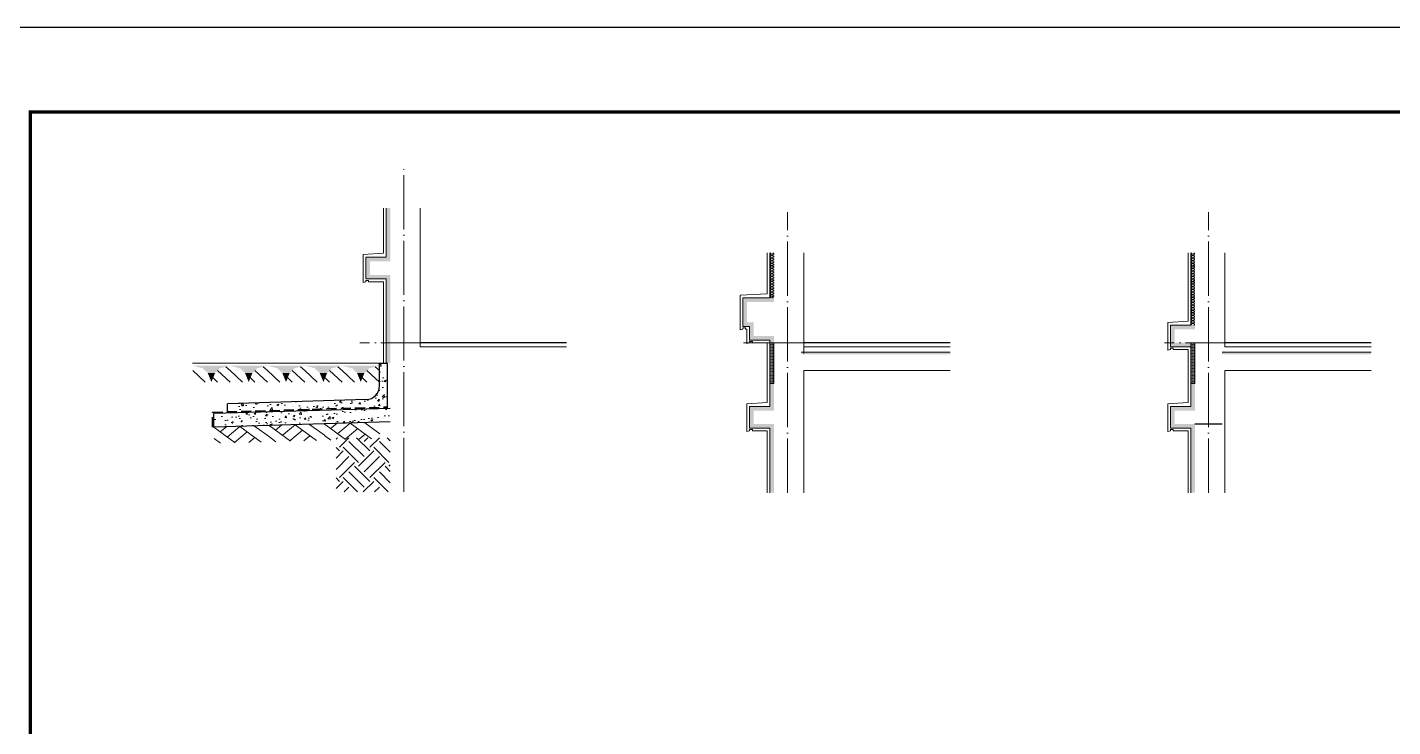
# Model space of a CAD drawing. Extents: x -518115 to 790560, y -210384 to 1628073.
# Drawn here: x 675959 to 686027, y -152591 to -147435 of the extents above; entities that cross this region are included whole.
import ezdxf

# ---------------------------------------------------------------- set-up
doc = ezdxf.new("R2010")
doc.units = 0
doc.header["$LTSCALE"] = 1000
doc.header["$MEASUREMENT"] = 0
doc.linetypes.add('DASH', pattern=[0.35, 0.25, -0.1])
doc.linetypes.add('DOTE', pattern=[2.42, 2, -0.2, 0.02, -0.2])
for name, color, linetype in [('COLUMN', 9, 'Continuous'), ('图框', 140, 'Continuous'), ('看线', 251, 'Continuous'), ('立面-看线', 251, 'Continuous')]:
    doc.layers.add(name, color=color, linetype=linetype)
for name, color, linetype, lineweight in [('DOTE', 19, 'DOTE', 9), ('PUB_HATCH', 8, 'Continuous', 9), ('内粉刷', 37, 'Continuous', 9), ('填充', 251, 'Continuous', 5), ('立面-中轮廓线', 213, 'Continuous', 35), ('粉刷', 251, 'Continuous', 9)]:
    doc.layers.add(name, color=color, linetype=linetype, lineweight=lineweight)
doc.layers.add('yichutu', color=7, linetype='Continuous', true_color=0xffffff, plot=False)
pattern_1 = [(0, (-1034452.31, -412121.493), (16.66875, 9.623705), [11.1125, -22.225]), (120, (-1034452.31, -412121.493), (-16.66874801, 9.62370845), [11.1125, -22.225]), (60, (-1034452.31, -412121.493), (1.99e-06, 19.24741345), [-22.225, 11.1125])]
pattern_2 = [(0, (-1031348.815, -420821.493), (16.66875, 9.623705), [11.1125, -22.225]), (120, (-1031348.815, -420821.493), (-16.66874801, 9.62370845), [11.1125, -22.225]), (60, (-1031348.815, -420821.493), (1.99e-06, 19.24741345), [-22.225, 11.1125])]
pattern_3 = [(50, (28072.99, 249033.25), (143.452037, -12.550427), [15, -165]), (355, (28072.99, 249033.25), (-27.750267, 150.438427), [12, -132]), (100.4514, (28084.94, 249032.2), (115.701876, 137.88791), [12.74804, -140.22842]), (46.1842, (28072.99, 249073.25), (213.44821, -33.1038), [22.5, -247.5]), (96.6356, (28090.77, 249070.5), (186.93254, 194.82357), [19.12206, -210.3426]), (351.1842, (28072.99, 249073.25), (186.93239, 194.82372), [18, -198]), (21, (28092.99, 249063.25), (119.38141, -80.52378), [15, -165]), (326, (28092.99, 249063.25), (48.663066, 145.03001), [12, -132]), (71.4514, (28102.93, 249056.54), (168.044526, 64.5061), [12.74804, -140.22842]), (37.5, (28072.986, 249033.25), (2.431971, 66.578771), [0, -130.4, 0, -134, 0, -132.5]), (7.5, (28072.986, 249033.25), (52.613907, 78.882342), [0, -76.4, 0, -127.4, 0, -50.5]), (327.5, (28028.386, 249033.25), (106.764487, -4.510974), [0, -50, 0, -156, 0, -207]), (317.5, (28008.39, 249033.25), (116.637234, 20.020996), [0, -65, 0, -103.6, 0, -147])]

# ---------------------------------------------------------------- blocks, each defined once
blk = doc.blocks.new('VDVDXAXFSFFX')
at = {"layer": 'PUB_HATCH'}
h = blk.add_hatch(dxfattribs=at)
h.set_pattern_fill('DOTS', color=251, scale=2, style=0)
h.set_pattern_definition([(0, (924712.4965, -148185.593), (1.5875, 3.175), [0, -3.175])])
h.paths.add_polyline_path([(924682, -148186), (924712, -148186), (924712, -147936), (924712, -147886), (924712, -147886), (924712, -147886), (924682, -147886)])
at = {"layer": 'PUB_HATCH', "color": 5}
blk.add_lwpolyline([(924712, -147886), (924682, -147886), (924682, -148186), (924712, -148186)], close=True, dxfattribs=at)
blk = doc.blocks.new('yct-1051-594-26275-14850-25-1002.0')
at = {"layer": 'yichutu', "color": 7, "true_color": 0xffffff}
blk.add_lwpolyline([(0, 0), (0, 14850), (26275, 14850), (26275, 0)], close=True, dxfattribs=at)
blk = doc.blocks.new('GFDDDDRG')
at = {"layer": '图框'}
blk.add_lwpolyline([(923310, -107437), (923310, -159999), (893610, -159999), (893610, -107437)], close=True, dxfattribs=at)
blk.add_lwpolyline([(923310, -107437), (923310, -159999), (893610, -159999), (893610, -107437)], close=True, dxfattribs=at)
at = {"layer": '图框', "const_width": 50}
blk.add_lwpolyline([(894110, -159499), (922810, -159499), (922810, -108687), (894110, -108687)], close=True, dxfattribs=at)
blk = doc.blocks.new('$LinePat$素土夯实')
at = {"color": 0}
for p, q in [((0, -210), (210, 0)), ((120, -300), (420, 0)), ((420, 0), (608, -188)), ((495, -300), (795, 0)), ((615, 0), (705, -90)), ((315, -105), (502, -293)), ((210, -210), (300, -300)), ((705, -300), (795, -210))]:
    blk.add_line(p, q, dxfattribs=at)
blk = doc.blocks.new('$LinePat$自然土壤')
at = {"color": 0}
for p, q in [((0, -90), (71, -19)), ((0, -300), (211, -89)), ((210, -300), (286, -224)), ((420, -300), (630, -90))]:
    blk.add_line(p, q, dxfattribs=at)
for points in [[(0, 0), (630, 0), (168, -45), (462, -45)], [(168, -45), (462, -45), (252, -132), (378, -132)], [(252, -132), (378, -132), (315, -300)]]:
    blk.add_solid(points, dxfattribs=at)
blk = doc.blocks.new('sanshui')
at = {"layer": '粉刷'}
h = blk.add_hatch(dxfattribs=at)
h.set_pattern_fill('混凝土', color=256, scale=20)
h.set_pattern_definition(pattern_3)
edge = h.paths.add_edge_path()
edge.add_line((346318, 427330), (346258, 427330))
edge.add_line((346258, 427330), (346258, 427160))
edge.add_arc((346158, 427160), 100, 271.7184, 360, ccw=False)
edge.add_line((346161, 427060), (345138, 427030))
edge.add_line((345138, 427030), (345138, 426970))
edge.add_line((345138, 426970), (346318, 427005))
edge.add_line((346318, 427005), (346318, 427330))
h = blk.add_hatch(dxfattribs=at)
h.set_pattern_fill('混凝土', color=256, scale=20)
h.set_pattern_definition(pattern_3)
h.paths.add_polyline_path([(346338, 426896), (346338, 426996), (345038, 426957), (345038, 426857)])
at = {"layer": 'COLUMN'}
for p, q in [((346258, 427330), (346318, 427330)), ((346258, 427160), (346258, 427330)), ((346318, 426995), (346318, 427330)), ((346338, 426996), (345038, 426957)), ((346161, 427060), (345138, 427030)), ((345138, 426960), (345138, 427030)), ((345038, 426857), (345038, 426957)), ((346338, 426896), (345038, 426857))]:
    blk.add_line(p, q, dxfattribs=at)
blk.add_arc((346158, 427160), 100, 271.7184, 0, dxfattribs=at)
at = {"layer": '立面-中轮廓线', "linetype": 'DASH', "ltscale": 0.3}
blk.add_lwpolyline([(345028, 426857), (345028, 426966), (346318, 427005)], dxfattribs=at)
at = {"layer": '粉刷'}
blk.add_line((344881, 427330), (346258, 427330), dxfattribs=at)
at = {"layer": '粉刷', "yscale": 0.4, "zscale": 0.4}
for name, p, xscale, rotation in [('$LinePat$自然土壤', (345157, 427310), -0.4369306507241237, 359.9999999999903), ('$LinePat$自然土壤', (345432, 427310), -0.4369306507241237, 359.9999999999903), ('$LinePat$自然土壤', (345707, 427310), -0.4369306507241237, 359.9999999999903), ('$LinePat$自然土壤', (345983, 427310), -0.4369306507241237, 359.9999999999903), ('$LinePat$自然土壤', (346258, 427310), -0.4369306507241237, 359.9999999999903), ('$LinePat$素土夯实', (345444, 426869), -0.5117605352322558, 1.718358001643932), ('$LinePat$素土夯实', (345851, 426881), -0.5117605352322558, 1.718358001643932), ('$LinePat$素土夯实', (346258, 426893), -0.5117605352322558, 1.718358001643932)]:
    blk.add_blockref(name, p, dxfattribs=dict(at, xscale=xscale, rotation=rotation))

msp = doc.modelspace()

# ---------------------------------------------------------------- hatches: boundary and pattern name
at = {"layer": '填充'}
h = msp.add_hatch(dxfattribs=at)
h.set_pattern_fill('EARTH', color=250, scale=50, angle=45, style=0)
h.set_pattern_definition([(45, (-436862.77, -606054), (0, 224.506403), [158.75, -158.75]), (45, (-436904.87, -606011.9), (0, 224.506403), [158.75, -158.75]), (45, (-436946.96, -605969.8), (0, 224.506403), [158.75, -158.75]), (135, (-436946.96, -605941.74), (-224.506403, 0), [158.75, -158.75]), (135, (-436904.87, -605899.65), (-224.506403, 0), [158.75, -158.75]), (135, (-436862.77, -605857.55), (-224.506403, 0), [158.75, -158.75])])
h.paths.add_polyline_path([(678635.5, -150460.6), (678235.5, -150460.6), (678235.5, -150860.6), (678635.5, -150860.6)])
at = {"layer": '立面-看线'}
h = msp.add_hatch(dxfattribs=at)
h.set_pattern_fill('HONEY', color=256, scale=7)
h.set_pattern_definition([(0, (-1037282.229, -409221.493), (16.66875, 9.623705), [11.1125, -22.225]), (120, (-1037282.229, -409221.493), (-16.66874801, 9.62370845), [11.1125, -22.225]), (60, (-1037282.229, -409221.493), (1.99e-06, 19.24741345), [-22.225, 11.1125])])
h.paths.add_polyline_path([(678635.5, -148767.8), (678605.5, -148767.8), (678605.5, -149130.6), (678455.5, -149130.6), (678455.5, -149290.6), (678605.5, -149290.6), (678605.5, -149910.6), (678605.5, -149910.6), (678635.5, -149910.6), (678635.5, -149260.6), (678485.5, -149260.6), (678485.5, -149160.6), (678635.5, -149160.6)])
h = msp.add_hatch(dxfattribs=at)
h.set_pattern_fill('HONEY', color=256, scale=7)
h.set_pattern_definition(pattern_1)
h.paths.add_polyline_path([(681465.4, -149097), (681435.4, -149097), (681435.4, -149430.6), (681465.4, -149430.6)])
h = msp.add_hatch(dxfattribs=at)
h.set_pattern_fill('HONEY', color=256, scale=7)
h.set_pattern_definition(pattern_2)
h.paths.add_polyline_path([(684568.9, -149097), (684538.9, -149097), (684538.9, -149630.6), (684568.9, -149630.6)])
h = msp.add_hatch(dxfattribs=at)
h.set_pattern_fill('HONEY', color=256, scale=7)
h.set_pattern_definition(pattern_1)
h.paths.add_polyline_path([(681235.4, -149430.6), (681235.4, -149640.6), (681285.4, -149640.6), (681285.4, -149740.6), (681435.4, -149740.6), (681435.4, -150230.6), (681285.4, -150230.6), (681285.4, -150390.6), (681435.4, -150390.6), (681435.4, -150867.1), (681465.4, -150867.1), (681465.4, -150360.6), (681315.4, -150360.6), (681315.4, -150260.6), (681465.4, -150260.6), (681465.4, -149710.6), (681315.4, -149710.6), (681315.4, -149610.6), (681265.4, -149610.6), (681265.4, -149460.6), (681465.4, -149460.6), (681465.4, -149430.6)])
h = msp.add_hatch(dxfattribs=at)
h.set_pattern_fill('HONEY', color=256, scale=7)
h.set_pattern_definition(pattern_2)
h.paths.add_polyline_path([(684568.9, -150867.1), (684568.9, -150360.6), (684418.9, -150360.6), (684418.9, -150260.6), (684568.9, -150260.6), (684568.9, -149760.6), (684418.9, -149760.6), (684418.9, -149660.6), (684568.9, -149660.6), (684568.9, -149630.6), (684388.9, -149630.6), (684388.9, -149790.6), (684538.9, -149790.6), (684538.9, -150230.6), (684388.9, -150230.6), (684388.9, -150390.6), (684538.9, -150390.6), (684538.9, -150867.1)])
h = msp.add_hatch(dxfattribs=at)
h.set_pattern_fill('HONEY', color=256, scale=7)
h.set_pattern_definition([(0, (-119683.847, -535207.576), (16.66875, 9.623705), [11.1125, -22.225]), (120, (-119683.847, -535207.576), (-16.66874801, 9.62370845), [11.1125, -22.225]), (60, (-119683.847, -535207.576), (1.99e-06, 19.24741345), [-22.225, 11.1125])])
h.paths.add_polyline_path([(682763.9, -149830.6), (681665.4, -149830.6), (681665.4, -149845.6), (682763.9, -149845.6)])
h = msp.add_hatch(dxfattribs=at)
h.set_pattern_fill('HONEY', color=256, scale=7)
h.set_pattern_definition([(0, (-116580.351, -535207.576), (16.66875, 9.623705), [11.1125, -22.225]), (120, (-116580.351, -535207.576), (-16.66874801, 9.62370845), [11.1125, -22.225]), (60, (-116580.351, -535207.576), (1.99e-06, 19.24741345), [-22.225, 11.1125])])
h.paths.add_polyline_path([(685867.4, -149830.6), (684768.9, -149830.6), (684768.9, -149845.6), (685867.4, -149845.6)])

# ---------------------------------------------------------------- linework, layer by layer
msp.add_line((684768.9, -150360.6), (684568.9, -150360.6))
at = {"layer": 'DOTE', "linetype": 'DOTE', "ltscale": 0.2}
for p, q in [((678735.4, -150860.6), (678735.5, -148467.8)), ((681565.4, -150867.1), (681565.4, -148797)), ((684668.9, -150867.1), (684668.9, -148797)), ((679934, -149760.6), (678410.9, -149760.6)), ((682763.9, -149760.6), (681240.8, -149760.6)), ((685867.4, -149760.6), (684344.3, -149760.6))]:
    msp.add_line(p, q, dxfattribs=at)
at = {"layer": 'PUB_HATCH', "color": 215, "true_color": 0xa953a0}
for p, q in [((681665.4, -149830.6), (682763.9, -149830.6)), ((684768.9, -149830.6), (685867.4, -149830.6))]:
    msp.add_line(p, q, dxfattribs=at)
for points in [[(678605.5, -149910.6), (678605.5, -149290.6), (678455.5, -149290.6), (678455.5, -149130.6), (678605.5, -149130.6), (678605.5, -148767.8)], [(681435.4, -149430.6), (681435.4, -149097)], [(684538.9, -149630.6), (684538.9, -149097)], [(681435.4, -150867.1), (681435.4, -150390.6), (681285.4, -150390.6), (681285.4, -150230.6), (681435.4, -150230.6), (681435.4, -149740.6), (681285.4, -149740.6), (681285.4, -149640.6), (681235.4, -149640.6), (681235.4, -149430.6), (681435.4, -149430.6)], [(684538.9, -150867.1), (684538.9, -150390.6), (684388.9, -150390.6), (684388.9, -150230.6), (684538.9, -150230.6), (684538.9, -149790.6), (684388.9, -149790.6), (684388.9, -149630.6), (684538.9, -149630.6)]]:
    msp.add_lwpolyline(points, dxfattribs=at)
at = {"layer": '内粉刷'}
for points in [[(678435.5, -149310.6), (678435.5, -149310.6), (678435.5, -149110.6), (678585.5, -149100.6), (678585.5, -148767.8)], [(678855.5, -148767.8), (678855.5, -149790.6)], [(681415.4, -149400.6), (681415.4, -149097)], [(681685.4, -149097), (681685.4, -149840.6)], [(684518.9, -149600.6), (684518.9, -149097)], [(684788.9, -149097), (684788.9, -149790.6)], [(678475.5, -149310.6), (678475.5, -149300.6), (678455.5, -149300.6), (678455.5, -149310.6), (678435.5, -149315.6), (678435.5, -149310.6)], [(678585.5, -149910.6), (678585.5, -149310.6), (678475.5, -149310.6)], [(681415.4, -149400.6), (681215.4, -149410.6), (681215.4, -149660.6)], [(684518.9, -149600.6), (684368.9, -149610.6), (684368.9, -149810.6)], [(681255.4, -149660.6), (681255.4, -149650.6), (681235.4, -149650.6), (681235.4, -149660.6), (681215.4, -149665.6), (681215.4, -149660.6)], [(681255.4, -149660.6), (681265.4, -149660.6), (681265.4, -149760.6)], [(679934, -149790.6), (678855.5, -149790.6)], [(681305.4, -149760.6), (681305.4, -149750.6), (681285.4, -149750.6), (681285.4, -149760.6), (681265.4, -149765.6), (681265.4, -149760.6)], [(681305.4, -149760.6), (681415.4, -149760.6), (681415.4, -150200.6), (681265.4, -150210.6), (681265.4, -150410.6)], [(682763.9, -149790.6), (681685.4, -149790.6)], [(684408.9, -149810.6), (684408.9, -149800.6), (684388.9, -149800.6), (684388.9, -149810.6), (684368.9, -149815.6), (684368.9, -149810.6)], [(685867.4, -149790.6), (684788.9, -149790.6)], [(684408.9, -149810.6), (684518.9, -149810.6), (684518.9, -150200.6), (684368.9, -150210.6), (684368.9, -150410.6)], [(681685.4, -150867.1), (681685.4, -149965.6), (682763.9, -149965.6)], [(684788.9, -150867.1), (684788.9, -149965.6), (685867.4, -149965.6)], [(681305.4, -150410.6), (681305.4, -150400.6), (681285.4, -150400.6), (681285.4, -150410.6), (681265.4, -150415.6), (681265.4, -150410.6)], [(684408.9, -150410.6), (684408.9, -150400.6), (684388.9, -150400.6), (684388.9, -150410.6), (684368.9, -150415.6), (684368.9, -150410.6)], [(681415.4, -150867.1), (681415.4, -150410.6), (681305.4, -150410.6)], [(684388.9, -150410.6), (684388.9, -150410.6)], [(684518.9, -150867.1), (684518.9, -150410.6), (684408.9, -150410.6)]]:
    msp.add_lwpolyline(points, dxfattribs=at)
at = {"layer": '看线', "color": 32}
for points in [[(679934, -149760.6), (678855.5, -149760.6)], [(682763.9, -149760.6), (681685.4, -149760.6)], [(685867.4, -149760.6), (684788.9, -149760.6)]]:
    msp.add_lwpolyline(points, dxfattribs=at)

# ---------------------------------------------------------------- block references
at = {"xscale": 0.5, "yscale": 0.5, "zscale": 0.5}
msp.add_blockref('GFDDDDRG', (228925.6, -93716.5), dxfattribs=at)
for name, p in [('VDVDXAXFSFFX', (-243247.1, -1875)), ('VDVDXAXFSFFX', (-240143.6, -1875)), ('sanshui', (332297.4, -577240.3))]:
    msp.add_blockref(name, p)
at = {"layer": 'yichutu', "rotation": 270}
msp.add_blockref('yct-1051-594-26275-14850-25-1002.0', (675730.5, -147435), dxfattribs=at)

doc.saveas('drawing.dxf')
